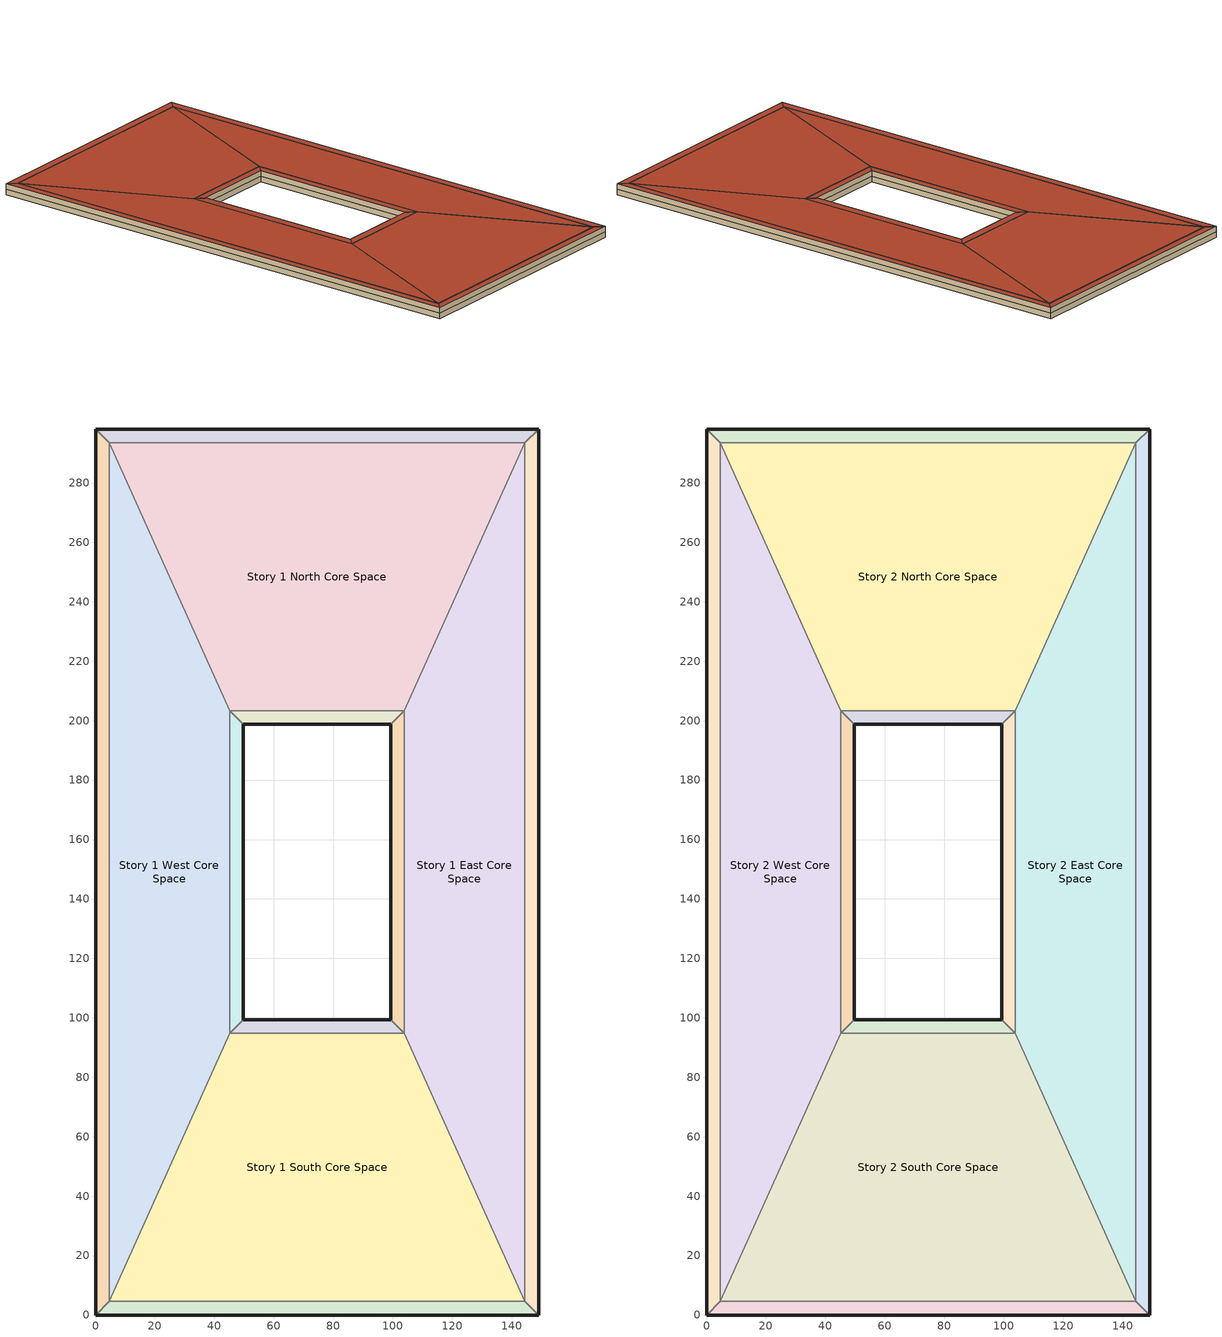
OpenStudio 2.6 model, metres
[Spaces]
Story 1 West Outer Perimeter Space
 floor ground: 0,0 0,298.14 4.57,293.57 4.57,4.57 z0
 wall outside: 0,298.14 0,0 z0:3.2
 wall to Story 1 North Outer Perimeter Space: 4.57,293.57 0,298.14 z0:3.2
 wall to Story 1 West Core Space: 4.57,4.57 4.57,293.57 z0:3.2
 wall to Story 1 South Outer Perimeter Space: 0,0 4.57,4.57 z0:3.2
Story 1 North Outer Perimeter Space
 floor ground: 0,298.14 149.07,298.14 144.5,293.57 4.57,293.57 z0
 wall outside: 149.07,298.14 0,298.14 z0:3.2
 wall to Story 1 East Outer Perimeter Space: 144.5,293.57 149.07,298.14 z0:3.2
 wall to Story 1 North Core Space: 4.57,293.57 144.5,293.57 z0:3.2
Story 1 East Outer Perimeter Space
 floor ground: 149.07,298.14 149.07,0 144.5,4.57 144.5,293.57 z0
 wall outside: 149.07,0 149.07,298.14 z0:3.2
 wall to Story 1 South Outer Perimeter Space: 144.5,4.57 149.07,0 z0:3.2
 wall to Story 1 East Core Space: 144.5,293.57 144.5,4.57 z0:3.2
Story 1 South Outer Perimeter Space
 floor ground: 149.07,0 0,0 4.57,4.57 144.5,4.57 z0
 wall outside: 0,0 149.07,0 z0:3.2
 wall to Story 1 South Core Space: 144.5,4.57 4.57,4.57 z0:3.2
Story 1 West Core Space
 floor ground: 4.57,4.57 4.57,293.57 45.12,203.33 45.12,94.81 z0
 wall to Story 1 North Core Space: 45.12,203.33 4.57,293.57 z0:3.2
 wall to Story 1 West Inner Perimeter Space: 45.12,94.81 45.12,203.33 z0:3.2
 wall to Story 1 South Core Space: 4.57,4.57 45.12,94.81 z0:3.2
Story 1 North Core Space
 floor ground: 4.57,293.57 144.5,293.57 103.95,203.33 45.12,203.33 z0
 wall to Story 1 East Core Space: 103.95,203.33 144.5,293.57 z0:3.2
 wall to Story 1 North Inner Perimeter Space: 45.12,203.33 103.95,203.33 z0:3.2
Story 1 East Core Space
 floor ground: 144.5,293.57 144.5,4.57 103.95,94.81 103.95,203.33 z0
 wall to Story 1 South Core Space: 103.95,94.81 144.5,4.57 z0:3.2
 wall to Story 1 East Inner Perimeter Space: 103.95,203.33 103.95,94.81 z0:3.2
Story 1 South Core Space
 floor ground: 144.5,4.57 4.57,4.57 45.12,94.81 103.95,94.81 z0
 wall to Story 1 South Inner Perimeter Space: 103.95,94.81 45.12,94.81 z0:3.2
Story 1 West Inner Perimeter Space
 floor ground: 45.12,94.81 45.12,203.33 49.69,198.76 49.69,99.38 z0
 wall outside: 49.69,99.38 49.69,198.76 z0:3.2
 wall to Story 1 North Inner Perimeter Space: 49.69,198.76 45.12,203.33 z0:3.2
 wall to Story 1 South Inner Perimeter Space: 45.12,94.81 49.69,99.38 z0:3.2
Story 1 North Inner Perimeter Space
 floor ground: 45.12,203.33 103.95,203.33 99.38,198.76 49.69,198.76 z0
 wall outside: 49.69,198.76 99.38,198.76 z0:3.2
 wall to Story 1 East Inner Perimeter Space: 99.38,198.76 103.95,203.33 z0:3.2
Story 1 East Inner Perimeter Space
 floor ground: 103.95,203.33 103.95,94.81 99.38,99.38 99.38,198.76 z0
 wall outside: 99.38,198.76 99.38,99.38 z0:3.2
 wall to Story 1 South Inner Perimeter Space: 99.38,99.38 103.95,94.81 z0:3.2
Story 1 South Inner Perimeter Space
 floor ground: 103.95,94.81 45.12,94.81 49.69,99.38 99.38,99.38 z0
 wall outside: 99.38,99.38 49.69,99.38 z0:3.2
Story 2 West Outer Perimeter Space
 floor to Story 1 West Outer Perimeter Space: 0,0 0,298.14 4.57,293.57 4.57,4.57 z3.2
 wall outside: 0,298.14 0,0 z3.2:6.4
 wall to Story 2 North Outer Perimeter Space: 4.57,293.57 0,298.14 z3.2:6.4
 wall to Story 2 West Core Space: 4.57,4.57 4.57,293.57 z3.2:6.4
 wall to Story 2 South Outer Perimeter Space: 0,0 4.57,4.57 z3.2:6.4
 roof outside: 4.57,4.57 4.57,293.57 0,298.14 0,0 z6.4
Story 2 North Outer Perimeter Space
 floor to Story 1 North Outer Perimeter Space: 0,298.14 149.07,298.14 144.5,293.57 4.57,293.57 z3.2
 wall outside: 149.07,298.14 0,298.14 z3.2:6.4
 wall to Story 2 East Outer Perimeter Space: 144.5,293.57 149.07,298.14 z3.2:6.4
 wall to Story 2 North Core Space: 4.57,293.57 144.5,293.57 z3.2:6.4
 roof outside: 4.57,293.57 144.5,293.57 149.07,298.14 0,298.14 z6.4
Story 2 East Outer Perimeter Space
 floor to Story 1 East Outer Perimeter Space: 149.07,298.14 149.07,0 144.5,4.57 144.5,293.57 z3.2
 wall outside: 149.07,0 149.07,298.14 z3.2:6.4
 wall to Story 2 South Outer Perimeter Space: 144.5,4.57 149.07,0 z3.2:6.4
 wall to Story 2 East Core Space: 144.5,293.57 144.5,4.57 z3.2:6.4
 roof outside: 144.5,293.57 144.5,4.57 149.07,0 149.07,298.14 z6.4
Story 2 South Outer Perimeter Space
 floor to Story 1 South Outer Perimeter Space: 149.07,0 0,0 4.57,4.57 144.5,4.57 z3.2
 wall outside: 0,0 149.07,0 z3.2:6.4
 wall to Story 2 South Core Space: 144.5,4.57 4.57,4.57 z3.2:6.4
 roof outside: 144.5,4.57 4.57,4.57 0,0 149.07,0 z6.4
Story 2 West Core Space
 floor to Story 1 West Core Space: 4.57,4.57 4.57,293.57 45.12,203.33 45.12,94.81 z3.2
 wall to Story 2 North Core Space: 45.12,203.33 4.57,293.57 z3.2:6.4
 wall to Story 2 West Inner Perimeter Space: 45.12,94.81 45.12,203.33 z3.2:6.4
 wall to Story 2 South Core Space: 4.57,4.57 45.12,94.81 z3.2:6.4
 roof outside: 45.12,94.81 45.12,203.33 4.57,293.57 4.57,4.57 z6.4
Story 2 North Core Space
 floor to Story 1 North Core Space: 4.57,293.57 144.5,293.57 103.95,203.33 45.12,203.33 z3.2
 wall to Story 2 East Core Space: 103.95,203.33 144.5,293.57 z3.2:6.4
 wall to Story 2 North Inner Perimeter Space: 45.12,203.33 103.95,203.33 z3.2:6.4
 roof outside: 45.12,203.33 103.95,203.33 144.5,293.57 4.57,293.57 z6.4
Story 2 East Core Space
 floor to Story 1 East Core Space: 144.5,293.57 144.5,4.57 103.95,94.81 103.95,203.33 z3.2
 wall to Story 2 South Core Space: 103.95,94.81 144.5,4.57 z3.2:6.4
 wall to Story 2 East Inner Perimeter Space: 103.95,203.33 103.95,94.81 z3.2:6.4
 roof outside: 103.95,203.33 103.95,94.81 144.5,4.57 144.5,293.57 z6.4
Story 2 South Core Space
 floor to Story 1 South Core Space: 144.5,4.57 4.57,4.57 45.12,94.81 103.95,94.81 z3.2
 wall to Story 2 South Inner Perimeter Space: 103.95,94.81 45.12,94.81 z3.2:6.4
 roof outside: 103.95,94.81 45.12,94.81 4.57,4.57 144.5,4.57 z6.4
Story 2 West Inner Perimeter Space
 floor to Story 1 West Inner Perimeter Space: 45.12,94.81 45.12,203.33 49.69,198.76 49.69,99.38 z3.2
 wall outside: 49.69,99.38 49.69,198.76 z3.2:6.4
 wall to Story 2 North Inner Perimeter Space: 49.69,198.76 45.12,203.33 z3.2:6.4
 wall to Story 2 South Inner Perimeter Space: 45.12,94.81 49.69,99.38 z3.2:6.4
 roof outside: 49.69,99.38 49.69,198.76 45.12,203.33 45.12,94.81 z6.4
Story 2 North Inner Perimeter Space
 floor to Story 1 North Inner Perimeter Space: 45.12,203.33 103.95,203.33 99.38,198.76 49.69,198.76 z3.2
 wall outside: 49.69,198.76 99.38,198.76 z3.2:6.4
 wall to Story 2 East Inner Perimeter Space: 99.38,198.76 103.95,203.33 z3.2:6.4
 roof outside: 49.69,198.76 99.38,198.76 103.95,203.33 45.12,203.33 z6.4
Story 2 East Inner Perimeter Space
 floor to Story 1 East Inner Perimeter Space: 103.95,203.33 103.95,94.81 99.38,99.38 99.38,198.76 z3.2
 wall outside: 99.38,198.76 99.38,99.38 z3.2:6.4
 wall to Story 2 South Inner Perimeter Space: 99.38,99.38 103.95,94.81 z3.2:6.4
 roof outside: 99.38,198.76 99.38,99.38 103.95,94.81 103.95,203.33 z6.4
Story 2 South Inner Perimeter Space
 floor to Story 1 South Inner Perimeter Space: 103.95,94.81 45.12,94.81 49.69,99.38 99.38,99.38 z3.2
 wall outside: 99.38,99.38 49.69,99.38 z3.2:6.4
 roof outside: 99.38,99.38 49.69,99.38 45.12,94.81 103.95,94.81 z6.4
[Building]
courtyard
[BuildingStory] Nominal Floor to Floor Height {m}=3.2
Name | Nominal Z Coordinate {m}
Story 1 | 0
Story 2 | 3.2
[Space]
Name | Building Story
Story 1 West Outer Perimeter Space; Story 1 North Outer Perimeter Space; Story 1 East Outer Perimeter Space; Story 1 South Outer Perimeter Space; Story 1 West Core Space; Story 1 North Core Space; Story 1 East Core Space; Story 1 South Core Space; Story 1 West Inner Perimeter Space; Story 1 North Inner Perimeter Space; Story 1 East Inner Perimeter Space; Story 1 South Inner Perimeter Space | Story 1
Story 2 West Outer Perimeter Space; Story 2 North Outer Perimeter Space; Story 2 East Outer Perimeter Space; Story 2 South Outer Perimeter Space; Story 2 West Core Space; Story 2 North Core Space; Story 2 East Core Space; Story 2 South Core Space; Story 2 West Inner Perimeter Space; Story 2 North Inner Perimeter Space; Story 2 East Inner Perimeter Space; Story 2 South Inner Perimeter Space | Story 2
